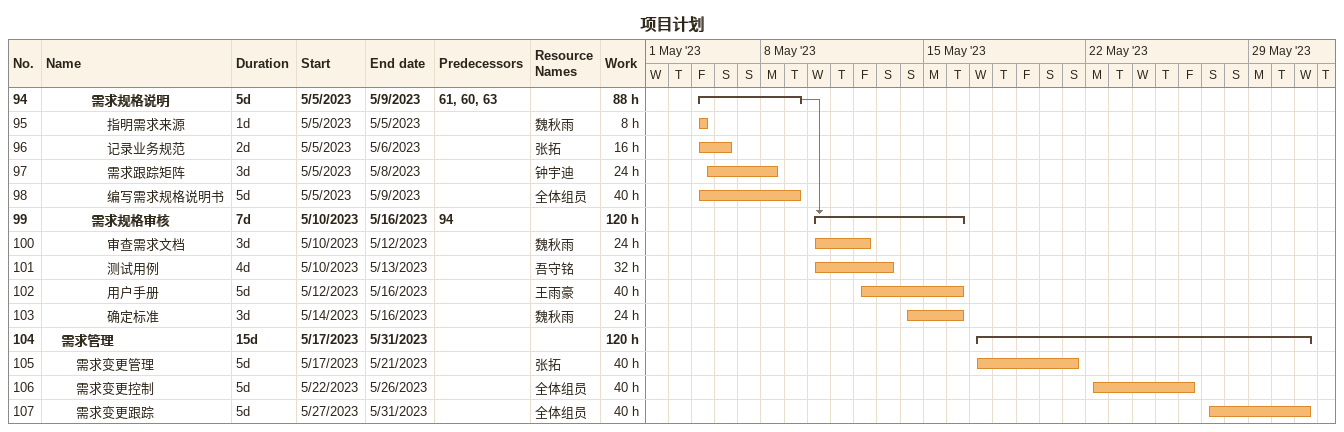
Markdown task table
项目计划

| ID | Level | Task | Duration | Start | Finish | Predecessors | Resources | Work (h) |
|---|---|---|---|---|---|---|---|---|
| 94 | 4 | **需求规格说明** | 5d | 2023-05-05 | 2023-05-09 | 61, 60, 63 |  | 88 |
| 95 | 5 | 指明需求来源 | 1d | 2023-05-05 | 2023-05-05 |  | 魏秋雨 | 8 |
| 96 | 5 | 记录业务规范 | 2d | 2023-05-05 | 2023-05-06 |  | 张拓 | 16 |
| 97 | 5 | 需求跟踪矩阵 | 3d | 2023-05-05 | 2023-05-08 |  | 钟宇迪 | 24 |
| 98 | 5 | 编写需求规格说明书 | 5d | 2023-05-05 | 2023-05-09 |  | 全体组员 | 40 |
| 99 | 4 | **需求规格审核** | 7d | 2023-05-10 | 2023-05-16 | 94 |  | 120 |
| 100 | 5 | 审查需求文档 | 3d | 2023-05-10 | 2023-05-12 |  | 魏秋雨 | 24 |
| 101 | 5 | 测试用例 | 4d | 2023-05-10 | 2023-05-13 |  | 吾守铭 | 32 |
| 102 | 5 | 用户手册 | 5d | 2023-05-12 | 2023-05-16 |  | 王雨豪 | 40 |
| 103 | 5 | 确定标准 | 3d | 2023-05-14 | 2023-05-16 |  | 魏秋雨 | 24 |
| 104 | 2 | **需求管理** | 15d | 2023-05-17 | 2023-05-31 |  |  | 120 |
| 105 | 3 | 需求变更管理 | 5d | 2023-05-17 | 2023-05-21 |  | 张拓 | 40 |
| 106 | 3 | 需求变更控制 | 5d | 2023-05-22 | 2023-05-26 |  | 全体组员 | 40 |
| 107 | 3 | 需求变更跟踪 | 5d | 2023-05-27 | 2023-05-31 |  | 全体组员 | 40 |
